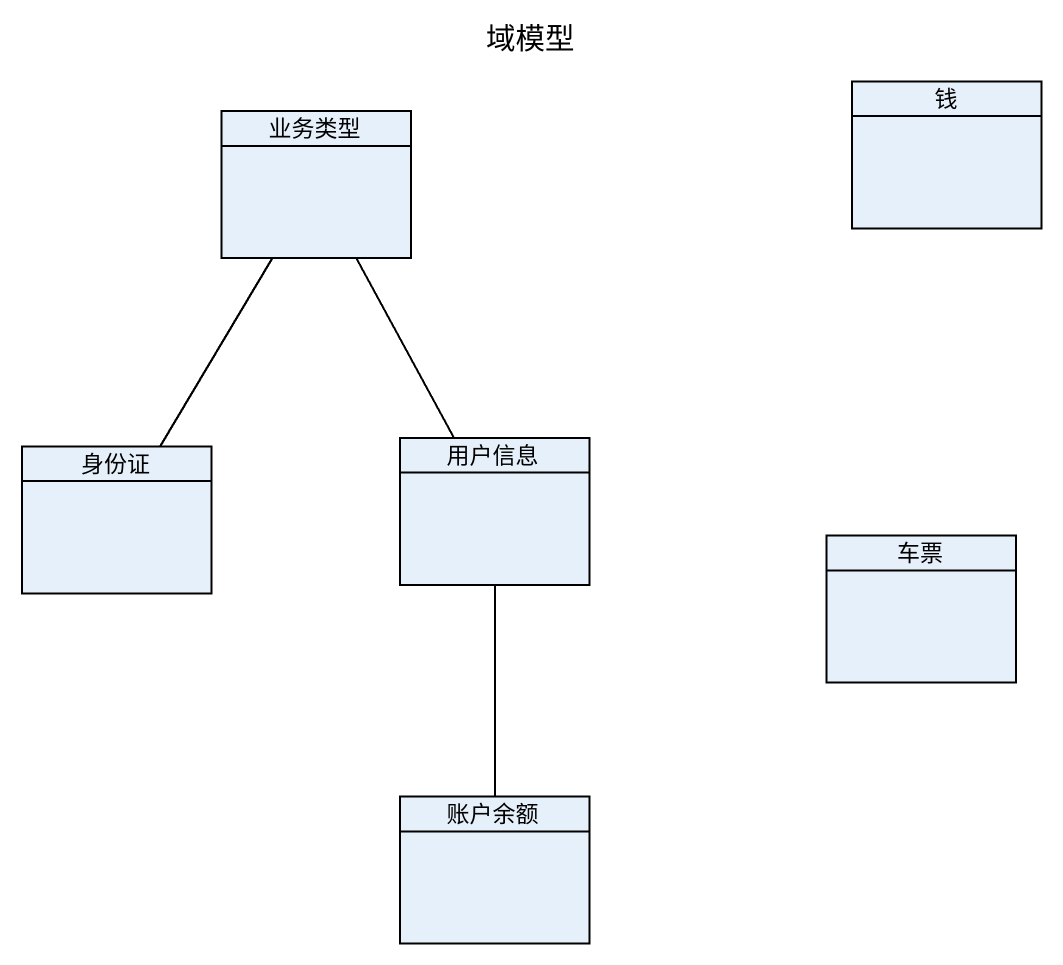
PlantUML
@startuml
title 域模型
hide circle
hide empty members
class 业务类型
class 钱
class 身份证
class 用户信息
class 车票
class 账户余额
身份证 -up- 业务类型
用户信息 -up- 业务类型
用户信息 -- 账户余额
@enduml
